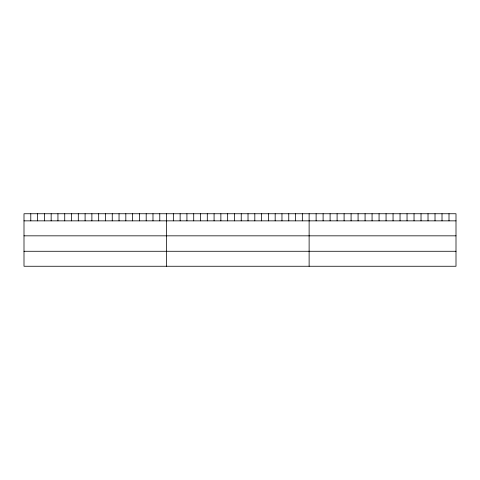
<?xml version="1.0" encoding="UTF-8"?>
<svg xmlns="http://www.w3.org/2000/svg" width="480" height="480" viewBox="0 0 480 480"><rect width="100%" height="100%" fill="white"/><g stroke="black" fill="none" stroke-linecap="round" stroke-linejoin="round"><path stroke-width="0.72" d="M456 220.854L456 266.256L24 266.256L24 213.744L456 213.744L456 220.854L24 220.854M24 235.836L456 235.836M24 251.274L456 251.274M449.004 213.744L449.004 220.854M442.014 213.744L442.014 220.854M435.018 213.744L435.018 220.854M428.022 213.744L428.022 220.854M421.026 213.744L421.026 220.854M414.036 213.744L414.036 220.854M407.04 213.744L407.04 220.854M400.044 213.744L400.044 220.854M393.054 213.744L393.054 220.854M386.058 213.744L386.058 220.854M379.062 213.744L379.062 220.854M372.066 213.744L372.066 220.854M365.076 213.744L365.076 220.854M358.08 213.744L358.08 220.854M351.084 213.744L351.084 220.854M344.094 213.744L344.094 220.854M337.098 213.744L337.098 220.854M330.102 213.744L330.102 220.854M323.106 213.744L323.106 220.854M316.116 213.744L316.116 220.854M309.12 213.744L309.12 266.256M302.334 213.744L302.334 220.854M295.542 213.744L295.542 220.854M288.756 213.744L288.756 220.854M281.964 213.744L281.964 220.854M275.178 213.744L275.178 220.854M268.386 213.744L268.386 220.854M261.6 213.744L261.6 220.854M254.814 213.744L254.814 220.854M248.022 213.744L248.022 220.854M241.236 213.744L241.236 220.854M234.444 213.744L234.444 220.854M227.658 213.744L227.658 220.854M220.866 213.744L220.866 220.854M214.08 213.744L214.08 220.854M207.294 213.744L207.294 220.854M200.502 213.744L200.502 220.854M193.716 213.744L193.716 220.854M186.924 213.744L186.924 220.854M180.138 213.744L180.138 220.854M173.346 213.744L173.346 220.854M166.56 213.744L166.56 266.256M159.774 213.744L159.774 220.854M152.982 213.744L152.982 220.854M146.196 213.744L146.196 220.854M139.404 213.744L139.404 220.854M132.618 213.744L132.618 220.854M125.826 213.744L125.826 220.854M119.04 213.744L119.04 220.854M112.254 213.744L112.254 220.854M105.462 213.744L105.462 220.854M98.676 213.744L98.676 220.854M91.884 213.744L91.884 220.854M85.098 213.744L85.098 220.854M78.306 213.744L78.306 220.854M71.52 213.744L71.52 220.854M64.734 213.744L64.734 220.854M57.942 213.744L57.942 220.854M51.156 213.744L51.156 220.854M44.364 213.744L44.364 220.854M37.578 213.744L37.578 220.854M30.786 213.744L30.786 220.854"/></g></svg>
